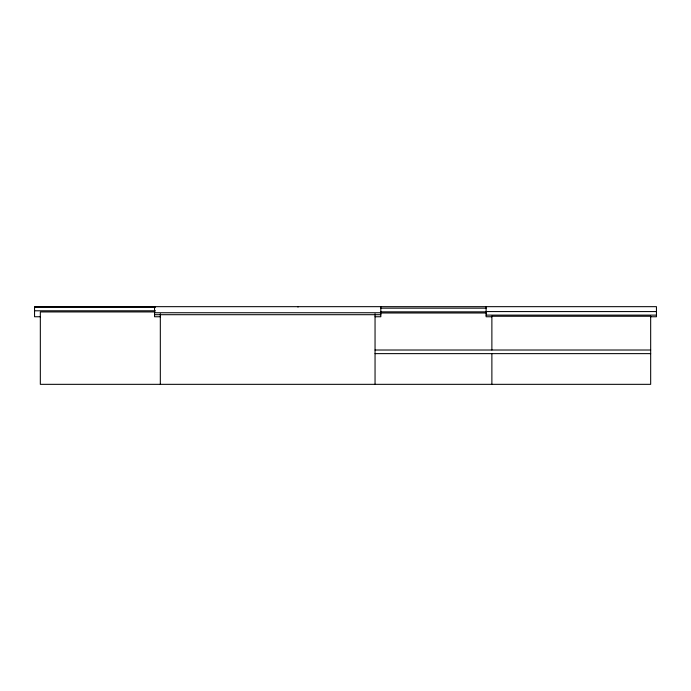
<?xml version="1.0" encoding="UTF-8"?>
<svg xmlns="http://www.w3.org/2000/svg" width="691" height="691" viewBox="0 0 691 691"><rect width="100%" height="100%" fill="white"/><g stroke="black" fill="none" stroke-linecap="round" stroke-linejoin="round"><path stroke-width="1.04" d="M34.55 307.253L155.475 307.253M380.827 308.169L486.101 308.169M34.55 310.795L155.475 310.795M486.101 311.572L656.45 311.572M380.827 311.848L486.101 311.848M154.775 311.935L40.328 311.935L40.328 384.334L650.672 384.334L650.672 316.167M154.542 312.747L380.827 312.747M380.404 312.988L486.524 312.988M154.542 314.699L380.827 314.699M486.101 315.122L656.45 315.122M491.88 316.253L650.672 316.253M40.328 316.754L34.55 316.754L34.55 306.666L656.45 306.666L656.45 316.754L650.672 316.754M160.321 316.754L154.542 316.754L154.542 306.666M375.049 316.754L380.827 316.754L380.827 306.666M491.88 316.754L486.101 316.754L486.101 306.666M375.049 350.017L650.672 350.017M375.049 353.628L650.672 353.628M491.88 316.158L491.88 350.017M491.88 353.628L491.88 384.334M375.049 313.74L375.049 384.334M297.994 306.666L297.994 307.115M160.321 313.74L160.321 384.334"/></g></svg>
